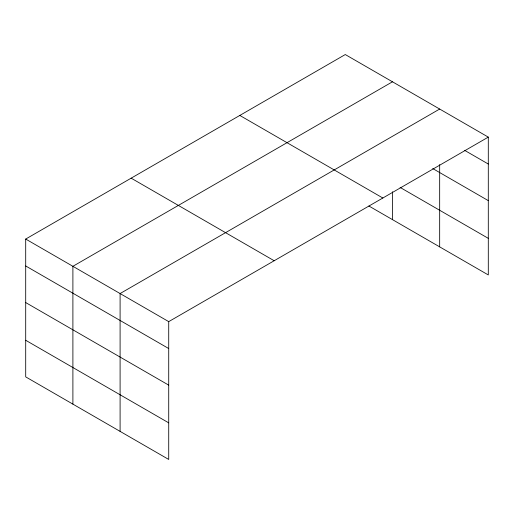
<?xml version="1.0" encoding="UTF-8"?>
<svg xmlns="http://www.w3.org/2000/svg" width="514" height="514" viewBox="0 0 514 514"><rect width="100%" height="100%" fill="white"/><g stroke="black" fill="none" stroke-linecap="round" stroke-linejoin="round"><path stroke-width="0.77" d="M488.3 137.122L345.279 54.548L25.7 239.055L25.7 376.878L168.721 459.452L168.721 321.629L488.3 137.122L488.3 274.945L368.879 205.998M392.478 81.797L72.898 266.303L72.898 404.126M439.669 109.045L120.096 293.552L120.096 431.374M464.682 150.39L488.3 164.03M432.73 168.547L488.3 200.633M400.11 187.424L488.3 238.342M239.82 115.438L382.84 198.012M131.16 178.165L274.18 260.739M25.7 239.055L168.721 321.629M25.7 265.963L168.721 348.537M25.7 302.566L168.721 385.14M25.7 340.274L168.721 422.849M439.669 164.596L439.669 246.868M392.478 191.773L392.478 219.619"/></g></svg>
